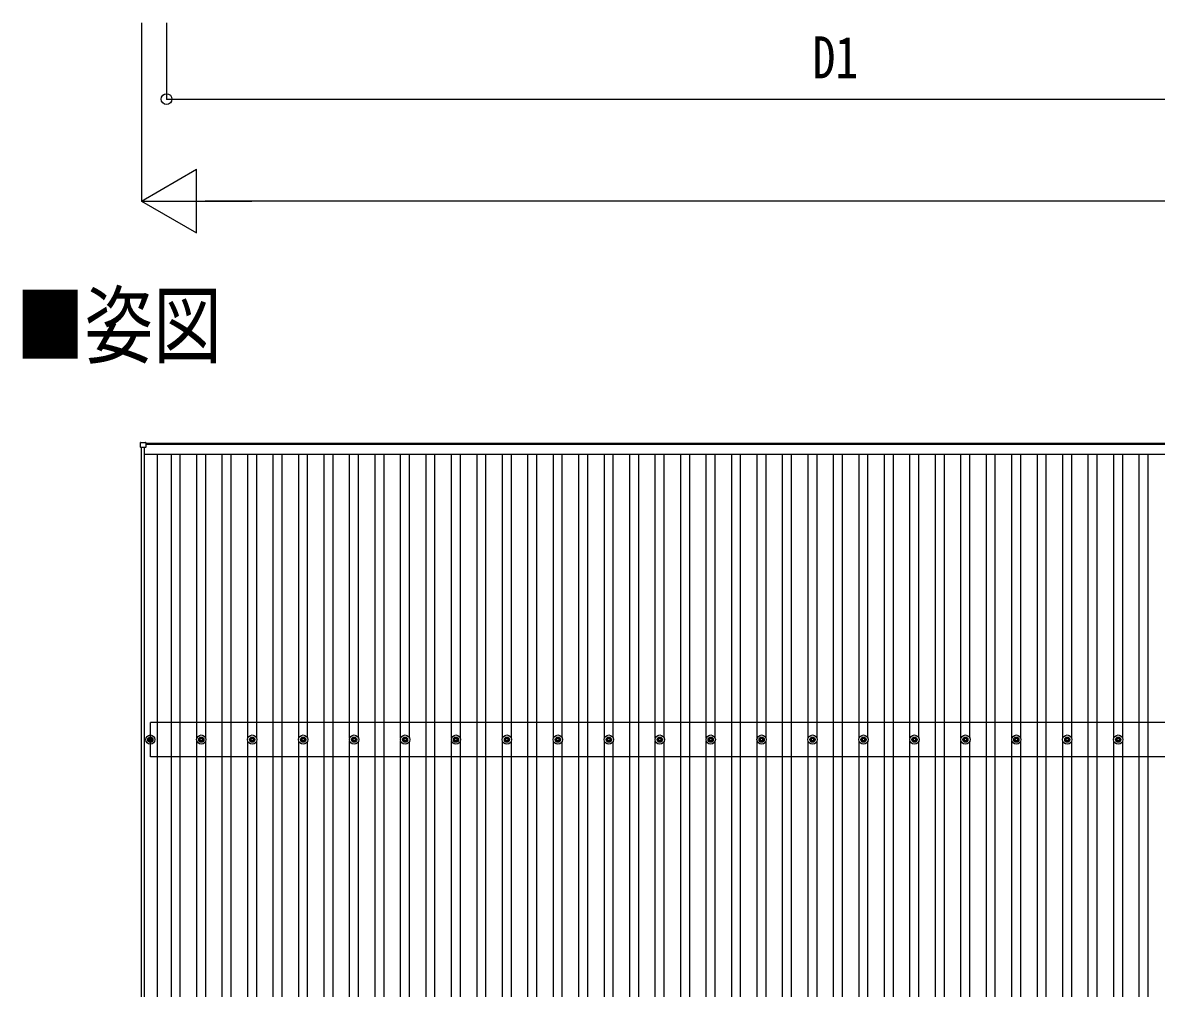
# Model space of a CAD drawing. Units: millimetres, scale not verified. Extents: x -21025 to 21025, y -14850 to 14850.
# Drawn here: x -15754 to -11303, y 3650 to 7439 of the extents above; entities that cross this region are included whole.
import ezdxf
from ezdxf.enums import TextEntityAlignment as Align

# ---------------------------------------------------------------- set-up
doc = ezdxf.new("R2010")
doc.units = ezdxf.units.MM
doc.header["$LTSCALE"] = 60
for name, color, linetype in [('0-2_USER1', 3, 'Continuous'), ('0-5_YKK_13', 4, 'Continuous'), ('0-6_YKK_A1', 4, 'Continuous'), ('0-7_YKK_D', 6, 'Continuous')]:
    doc.layers.add(name, color=color, linetype=linetype)
doc.styles.add('ＭＳ ゴシック', font='')
doc.styles.get('ＭＳ ゴシック').set_extended_font_data('MS Gothic')

msp = doc.modelspace()

# ---------------------------------------------------------------- linework, layer by layer
at = {"layer": '0-5_YKK_13'}
for p, q in [((-15290.7, 5772.81), (-15290.7, 5790.81)), ((-15289.7, 5791.81), (-15271.7, 5791.81)), ((-15270.7, 5790.81), (-15270.7, 5772.81)), ((-15271.7, 5771.81), (-15289.7, 5771.81)), ((-15254.15, 4635.33), (-15254.15, 4630.91)), ((-15250.65, 4635.33), (-15250.65, 4630.91)), ((-15054.15, 4635.33), (-15054.15, 4630.91)), ((-15050.65, 4635.33), (-15050.65, 4630.91)), ((-14854.15, 4635.33), (-14854.15, 4630.91)), ((-14850.65, 4635.33), (-14850.65, 4630.91)), ((-14654.15, 4635.33), (-14654.15, 4630.91)), ((-14650.65, 4635.33), (-14650.65, 4630.91)), ((-14454.15, 4635.33), (-14454.15, 4630.91)), ((-14450.65, 4635.33), (-14450.65, 4630.91)), ((-14254.15, 4635.33), (-14254.15, 4630.91)), ((-14250.65, 4635.33), (-14250.65, 4630.91)), ((-14054.15, 4635.33), (-14054.15, 4630.91)), ((-14050.65, 4635.33), (-14050.65, 4630.91)), ((-13854.15, 4635.33), (-13854.15, 4630.91)), ((-13850.65, 4635.33), (-13850.65, 4630.91)), ((-13654.15, 4635.33), (-13654.15, 4630.91)), ((-13650.65, 4635.33), (-13650.65, 4630.91)), ((-13454.15, 4635.33), (-13454.15, 4630.91)), ((-13450.65, 4635.33), (-13450.65, 4630.91)), ((-13254.15, 4635.33), (-13254.15, 4630.91)), ((-13250.65, 4635.33), (-13250.65, 4630.91)), ((-13054.15, 4635.33), (-13054.15, 4630.91)), ((-13050.65, 4635.33), (-13050.65, 4630.91)), ((-12854.15, 4635.33), (-12854.15, 4630.91)), ((-12850.65, 4635.33), (-12850.65, 4630.91)), ((-12654.15, 4635.33), (-12654.15, 4630.91)), ((-12650.65, 4635.33), (-12650.65, 4630.91)), ((-12454.15, 4635.33), (-12454.15, 4630.91)), ((-12450.65, 4635.33), (-12450.65, 4630.91)), ((-12254.15, 4635.33), (-12254.15, 4630.91)), ((-12250.65, 4635.33), (-12250.65, 4630.91)), ((-12054.15, 4635.33), (-12054.15, 4630.91)), ((-12050.65, 4635.33), (-12050.65, 4630.91)), ((-11854.15, 4635.33), (-11854.15, 4630.91)), ((-11850.65, 4635.33), (-11850.65, 4630.91)), ((-11654.15, 4635.33), (-11654.15, 4630.91)), ((-11650.65, 4635.33), (-11650.65, 4630.91)), ((-11454.15, 4635.33), (-11454.15, 4630.91)), ((-11450.65, 4635.33), (-11450.65, 4630.91)), ((-15262.4, 4627.08), (-15257.98, 4627.08)), ((-15262.4, 4623.58), (-15257.98, 4623.58)), ((-15254.15, 4619.75), (-15254.15, 4615.33)), ((-15250.65, 4619.75), (-15250.65, 4615.33)), ((-15246.82, 4627.08), (-15242.4, 4627.08)), ((-15246.82, 4623.58), (-15242.4, 4623.58)), ((-15062.4, 4627.08), (-15057.98, 4627.08)), ((-15062.4, 4623.58), (-15057.98, 4623.58)), ((-15054.15, 4619.75), (-15054.15, 4615.33)), ((-15050.65, 4619.75), (-15050.65, 4615.33)), ((-15046.82, 4627.08), (-15042.4, 4627.08)), ((-15046.82, 4623.58), (-15042.4, 4623.58)), ((-14862.4, 4627.08), (-14857.99, 4627.08)), ((-14862.4, 4623.58), (-14857.99, 4623.58)), ((-14854.15, 4619.75), (-14854.15, 4615.33)), ((-14850.65, 4619.75), (-14850.65, 4615.33)), ((-14846.82, 4627.08), (-14842.41, 4627.08)), ((-14846.82, 4623.58), (-14842.41, 4623.58)), ((-14662.4, 4627.08), (-14657.99, 4627.08)), ((-14662.4, 4623.58), (-14657.99, 4623.58)), ((-14654.15, 4619.75), (-14654.15, 4615.33)), ((-14650.65, 4619.75), (-14650.65, 4615.33)), ((-14646.82, 4627.08), (-14642.41, 4627.08)), ((-14646.82, 4623.58), (-14642.41, 4623.58)), ((-14462.4, 4627.08), (-14457.99, 4627.08)), ((-14462.4, 4623.58), (-14457.99, 4623.58)), ((-14454.15, 4619.75), (-14454.15, 4615.33)), ((-14450.65, 4619.75), (-14450.65, 4615.33)), ((-14446.82, 4627.08), (-14442.41, 4627.08)), ((-14446.82, 4623.58), (-14442.41, 4623.58)), ((-14262.4, 4627.08), (-14257.99, 4627.08)), ((-14262.4, 4623.58), (-14257.99, 4623.58)), ((-14254.15, 4619.75), (-14254.15, 4615.33)), ((-14250.65, 4619.75), (-14250.65, 4615.33)), ((-14246.82, 4627.08), (-14242.41, 4627.08)), ((-14246.82, 4623.58), (-14242.41, 4623.58)), ((-14062.4, 4627.08), (-14057.99, 4627.08)), ((-14062.4, 4623.58), (-14057.99, 4623.58)), ((-14054.15, 4619.75), (-14054.15, 4615.33)), ((-14050.65, 4619.75), (-14050.65, 4615.33)), ((-14046.82, 4627.08), (-14042.41, 4627.08)), ((-14046.82, 4623.58), (-14042.41, 4623.58)), ((-13862.4, 4627.08), (-13857.99, 4627.08)), ((-13862.4, 4623.58), (-13857.99, 4623.58)), ((-13854.15, 4619.75), (-13854.15, 4615.33)), ((-13850.65, 4619.75), (-13850.65, 4615.33)), ((-13846.82, 4627.08), (-13842.41, 4627.08)), ((-13846.82, 4623.58), (-13842.41, 4623.58)), ((-13662.4, 4627.08), (-13657.99, 4627.08)), ((-13662.4, 4623.58), (-13657.99, 4623.58)), ((-13654.15, 4619.75), (-13654.15, 4615.33)), ((-13650.65, 4619.75), (-13650.65, 4615.33)), ((-13646.82, 4627.08), (-13642.41, 4627.08)), ((-13646.82, 4623.58), (-13642.41, 4623.58)), ((-13462.4, 4627.08), (-13457.99, 4627.08)), ((-13462.4, 4623.58), (-13457.99, 4623.58)), ((-13454.15, 4619.75), (-13454.15, 4615.33)), ((-13450.65, 4619.75), (-13450.65, 4615.33)), ((-13446.82, 4627.08), (-13442.41, 4627.08)), ((-13446.82, 4623.58), (-13442.41, 4623.58)), ((-13262.4, 4627.08), (-13257.99, 4627.08)), ((-13262.4, 4623.58), (-13257.99, 4623.58)), ((-13254.15, 4619.75), (-13254.15, 4615.33)), ((-13250.65, 4619.75), (-13250.65, 4615.33)), ((-13246.82, 4627.08), (-13242.41, 4627.08)), ((-13246.82, 4623.58), (-13242.41, 4623.58)), ((-13062.4, 4627.08), (-13057.99, 4627.08)), ((-13062.4, 4623.58), (-13057.99, 4623.58)), ((-13054.15, 4619.75), (-13054.15, 4615.33)), ((-13050.65, 4619.75), (-13050.65, 4615.33)), ((-13046.82, 4627.08), (-13042.41, 4627.08)), ((-13046.82, 4623.58), (-13042.41, 4623.58)), ((-12862.4, 4627.08), (-12857.99, 4627.08)), ((-12862.4, 4623.58), (-12857.99, 4623.58)), ((-12854.15, 4619.75), (-12854.15, 4615.33)), ((-12850.65, 4619.75), (-12850.65, 4615.33)), ((-12846.82, 4627.08), (-12842.41, 4627.08)), ((-12846.82, 4623.58), (-12842.41, 4623.58)), ((-12662.4, 4627.08), (-12657.99, 4627.08)), ((-12662.4, 4623.58), (-12657.99, 4623.58)), ((-12654.15, 4619.75), (-12654.15, 4615.33)), ((-12650.65, 4619.75), (-12650.65, 4615.33)), ((-12646.82, 4627.08), (-12642.41, 4627.08)), ((-12646.82, 4623.58), (-12642.41, 4623.58)), ((-12462.4, 4627.08), (-12457.99, 4627.08)), ((-12462.4, 4623.58), (-12457.99, 4623.58)), ((-12454.15, 4619.75), (-12454.15, 4615.33)), ((-12450.65, 4619.75), (-12450.65, 4615.33)), ((-12446.82, 4627.08), (-12442.41, 4627.08)), ((-12446.82, 4623.58), (-12442.41, 4623.58)), ((-12262.4, 4627.08), (-12257.99, 4627.08)), ((-12262.4, 4623.58), (-12257.99, 4623.58)), ((-12254.15, 4619.75), (-12254.15, 4615.33)), ((-12250.65, 4619.75), (-12250.65, 4615.33)), ((-12246.82, 4627.08), (-12242.41, 4627.08)), ((-12246.82, 4623.58), (-12242.41, 4623.58)), ((-12062.4, 4627.08), (-12057.99, 4627.08)), ((-12062.4, 4623.58), (-12057.99, 4623.58)), ((-12054.15, 4619.75), (-12054.15, 4615.33)), ((-12050.65, 4619.75), (-12050.65, 4615.33)), ((-12046.82, 4627.08), (-12042.41, 4627.08)), ((-12046.82, 4623.58), (-12042.41, 4623.58)), ((-11862.4, 4627.08), (-11857.99, 4627.08)), ((-11862.4, 4623.58), (-11857.99, 4623.58)), ((-11854.15, 4619.75), (-11854.15, 4615.33)), ((-11850.65, 4619.75), (-11850.65, 4615.33)), ((-11846.82, 4627.08), (-11842.41, 4627.08)), ((-11846.82, 4623.58), (-11842.41, 4623.58)), ((-11662.4, 4627.08), (-11657.99, 4627.08)), ((-11662.4, 4623.58), (-11657.99, 4623.58)), ((-11654.15, 4619.75), (-11654.15, 4615.33)), ((-11650.65, 4619.75), (-11650.65, 4615.33)), ((-11646.82, 4627.08), (-11642.41, 4627.08)), ((-11646.82, 4623.58), (-11642.41, 4623.58)), ((-11462.4, 4627.08), (-11457.99, 4627.08)), ((-11462.4, 4623.58), (-11457.99, 4623.58)), ((-11454.15, 4619.75), (-11454.15, 4615.33)), ((-11450.65, 4619.75), (-11450.65, 4615.33)), ((-11446.82, 4627.08), (-11442.41, 4627.08)), ((-11446.82, 4623.58), (-11442.41, 4623.58))]:
    msp.add_line(p, q, dxfattribs=at)
for centre, radius in [((-15252.4, 4625.33), 18.25), ((-15252.4, 4625.33), 10.15), ((-15252.4, 4625.33), 5.85), ((-15252.4, 4625.33), 5.25), ((-15052.4, 4625.33), 18.25), ((-15052.4, 4625.33), 10.15), ((-15052.4, 4625.33), 5.85), ((-15052.4, 4625.33), 5.25), ((-14852.4, 4625.33), 18.25), ((-14852.4, 4625.33), 10.15), ((-14852.4, 4625.33), 5.85), ((-14852.4, 4625.33), 5.25), ((-14652.4, 4625.33), 18.25), ((-14652.4, 4625.33), 10.15), ((-14652.4, 4625.33), 5.85), ((-14652.4, 4625.33), 5.25), ((-14452.4, 4625.33), 18.25), ((-14452.4, 4625.33), 10.15), ((-14452.4, 4625.33), 5.85), ((-14452.4, 4625.33), 5.25), ((-14252.4, 4625.33), 18.25), ((-14252.4, 4625.33), 10.15), ((-14252.4, 4625.33), 5.85), ((-14252.4, 4625.33), 5.25), ((-14052.4, 4625.33), 18.25), ((-14052.4, 4625.33), 10.15), ((-14052.4, 4625.33), 5.85), ((-14052.4, 4625.33), 5.25), ((-13852.4, 4625.33), 18.25), ((-13852.4, 4625.33), 10.15), ((-13852.4, 4625.33), 5.85), ((-13852.4, 4625.33), 5.25), ((-13652.4, 4625.33), 18.25), ((-13652.4, 4625.33), 10.15), ((-13652.4, 4625.33), 5.85), ((-13652.4, 4625.33), 5.25), ((-13452.4, 4625.33), 18.25), ((-13452.4, 4625.33), 10.15), ((-13452.4, 4625.33), 5.85), ((-13452.4, 4625.33), 5.25), ((-13252.4, 4625.33), 18.25), ((-13252.4, 4625.33), 10.15), ((-13252.4, 4625.33), 5.85), ((-13252.4, 4625.33), 5.25), ((-13052.4, 4625.33), 18.25), ((-13052.4, 4625.33), 10.15), ((-13052.4, 4625.33), 5.85), ((-13052.4, 4625.33), 5.25), ((-12852.4, 4625.33), 18.25), ((-12852.4, 4625.33), 10.15), ((-12852.4, 4625.33), 5.85), ((-12852.4, 4625.33), 5.25), ((-12652.4, 4625.33), 18.25), ((-12652.4, 4625.33), 10.15), ((-12652.4, 4625.33), 5.85), ((-12652.4, 4625.33), 5.25), ((-12452.4, 4625.33), 18.25), ((-12452.4, 4625.33), 10.15), ((-12452.4, 4625.33), 5.85), ((-12452.4, 4625.33), 5.25), ((-12252.4, 4625.33), 18.25), ((-12252.4, 4625.33), 10.15), ((-12252.4, 4625.33), 5.85), ((-12252.4, 4625.33), 5.25), ((-12052.4, 4625.33), 18.25), ((-12052.4, 4625.33), 10.15), ((-12052.4, 4625.33), 5.85), ((-12052.4, 4625.33), 5.25), ((-11852.4, 4625.33), 18.25), ((-11852.4, 4625.33), 10.15), ((-11852.4, 4625.33), 5.85), ((-11852.4, 4625.33), 5.25), ((-11652.4, 4625.33), 18.25), ((-11652.4, 4625.33), 10.15), ((-11652.4, 4625.33), 5.85), ((-11652.4, 4625.33), 5.25), ((-11452.4, 4625.33), 18.25), ((-11452.4, 4625.33), 10.15), ((-11452.4, 4625.33), 5.85), ((-11452.4, 4625.33), 5.25)]:
    msp.add_circle(centre, radius, dxfattribs=at)
for centre, start, end in [((-15289.7, 5790.81), 90, 180), ((-15271.7, 5790.81), 0, 90), ((-15289.7, 5772.81), 180, 270), ((-15271.7, 5772.81), 270, 0)]:
    msp.add_arc(centre, 1, start, end, dxfattribs=at)
at = {"layer": '0-6_YKK_A1'}
for p, q in [((-15270.7, 5788.51), (-9862.4, 5788.51)), ((-15287.4, 373.39), (-15287.4, 5771.81)), ((-15275.4, 373.39), (-15275.4, 5771.81)), ((-15275.4, 5745.72), (-9877.4, 5745.72)), ((-9877.4, 5783.73), (-15270.7, 5783.73)), ((-15225.9, 5745.72), (-15225.9, 404.71)), ((-15169.9, 404.71), (-15169.9, 5745.72)), ((-15134.9, 404.71), (-15134.9, 5745.72)), ((-15069.9, 4630.51), (-15069.9, 5745.72)), ((-15034.9, 4630.51), (-15034.9, 5745.72)), ((-14969.9, 404.71), (-14969.9, 5745.72)), ((-14934.9, 404.71), (-14934.9, 5745.72)), ((-14869.9, 4630.52), (-14869.9, 5745.72)), ((-14834.9, 4630.5), (-14834.9, 5745.72)), ((-14769.9, 404.71), (-14769.9, 5745.72)), ((-14734.9, 404.71), (-14734.9, 5745.72)), ((-14669.9, 4630.52), (-14669.9, 5745.72)), ((-14634.9, 4630.5), (-14634.9, 5745.72)), ((-14569.9, 404.71), (-14569.9, 5745.72)), ((-14534.9, 404.71), (-14534.9, 5745.72)), ((-14469.9, 4630.52), (-14469.9, 5745.72)), ((-14434.9, 4630.5), (-14434.9, 5745.72)), ((-14369.9, 404.71), (-14369.9, 5745.72)), ((-14334.9, 404.71), (-14334.9, 5745.72)), ((-14269.9, 4630.52), (-14269.9, 5745.72)), ((-14234.9, 4630.5), (-14234.9, 5745.72)), ((-14169.9, 404.71), (-14169.9, 5745.72)), ((-14134.9, 404.71), (-14134.9, 5745.72)), ((-14069.9, 4630.52), (-14069.9, 5745.72)), ((-14034.9, 4630.5), (-14034.9, 5745.72)), ((-13969.9, 404.71), (-13969.9, 5745.72)), ((-13934.9, 404.71), (-13934.9, 5745.72)), ((-13869.9, 4630.52), (-13869.9, 5745.72)), ((-13834.9, 4630.5), (-13834.9, 5745.72)), ((-13769.9, 404.71), (-13769.9, 5745.72)), ((-13734.9, 404.71), (-13734.9, 5745.72)), ((-13669.9, 4630.52), (-13669.9, 5745.72)), ((-13634.9, 4630.5), (-13634.9, 5745.72)), ((-13569.9, 404.71), (-13569.9, 5745.72)), ((-13534.9, 404.71), (-13534.9, 5745.72)), ((-13469.9, 4630.52), (-13469.9, 5745.72)), ((-13434.9, 4630.5), (-13434.9, 5745.72)), ((-13369.9, 404.71), (-13369.9, 5745.72)), ((-13334.9, 404.71), (-13334.9, 5745.72)), ((-13269.9, 4630.52), (-13269.9, 5745.72)), ((-13234.9, 4630.5), (-13234.9, 5745.72)), ((-13169.9, 404.71), (-13169.9, 5745.72)), ((-13134.9, 404.71), (-13134.9, 5745.72)), ((-13069.9, 4630.52), (-13069.9, 5745.72)), ((-13034.9, 4630.5), (-13034.9, 5745.72)), ((-12969.9, 404.71), (-12969.9, 5745.72)), ((-12934.9, 404.71), (-12934.9, 5745.72)), ((-12869.9, 4630.52), (-12869.9, 5745.72)), ((-12834.9, 4630.5), (-12834.9, 5745.72)), ((-12769.9, 404.71), (-12769.9, 5745.72)), ((-12734.9, 404.71), (-12734.9, 5745.72)), ((-12669.9, 4630.52), (-12669.9, 5745.72)), ((-12634.9, 4630.5), (-12634.9, 5745.72)), ((-12569.9, 404.71), (-12569.9, 5745.72)), ((-12534.9, 404.71), (-12534.9, 5745.72)), ((-12469.9, 4630.52), (-12469.9, 5745.72)), ((-12434.9, 4630.5), (-12434.9, 5745.72)), ((-12369.9, 404.71), (-12369.9, 5745.72)), ((-12334.9, 404.71), (-12334.9, 5745.72)), ((-12269.9, 4630.52), (-12269.9, 5745.72)), ((-12234.9, 4630.5), (-12234.9, 5745.72)), ((-12169.9, 404.71), (-12169.9, 5745.72)), ((-12134.9, 404.71), (-12134.9, 5745.72)), ((-12069.9, 4630.52), (-12069.9, 5745.72)), ((-12034.9, 4630.5), (-12034.9, 5745.72)), ((-11969.9, 404.71), (-11969.9, 5745.72)), ((-11934.9, 404.71), (-11934.9, 5745.72)), ((-11869.9, 4630.52), (-11869.9, 5745.72)), ((-11834.9, 4630.5), (-11834.9, 5745.72)), ((-11769.9, 404.71), (-11769.9, 5745.72)), ((-11734.9, 404.71), (-11734.9, 5745.72)), ((-11669.9, 4630.52), (-11669.9, 5745.72)), ((-11634.9, 4630.5), (-11634.9, 5745.72)), ((-11569.9, 404.71), (-11569.9, 5745.72)), ((-11534.9, 404.71), (-11534.9, 5745.72)), ((-11469.9, 4630.52), (-11469.9, 5745.72)), ((-11434.9, 4630.5), (-11434.9, 5745.72)), ((-11369.9, 404.71), (-11369.9, 5745.72)), ((-11334.9, 404.71), (-11334.9, 5745.72)), ((-6849.65, 4692.33), (-15252.4, 4692.33)), ((-15252.4, 4558.33), (-15252.4, 4692.33)), ((-15069.9, 1530.51), (-15069.9, 4620.15)), ((-15034.9, 1530.51), (-15034.9, 4620.15)), ((-14869.9, 1530.51), (-14869.9, 4620.15)), ((-14834.9, 1530.51), (-14834.9, 4620.16)), ((-14669.9, 1530.51), (-14669.9, 4620.15)), ((-14634.9, 1530.51), (-14634.9, 4620.16)), ((-14469.9, 1530.51), (-14469.9, 4620.15)), ((-14434.9, 1530.51), (-14434.9, 4620.16)), ((-14269.9, 1530.51), (-14269.9, 4620.15)), ((-14234.9, 1530.51), (-14234.9, 4620.16)), ((-14069.9, 1530.51), (-14069.9, 4620.15)), ((-14034.9, 1530.51), (-14034.9, 4620.16)), ((-13869.9, 1530.51), (-13869.9, 4620.15)), ((-13834.9, 1530.51), (-13834.9, 4620.16)), ((-13669.9, 1530.51), (-13669.9, 4620.15)), ((-13634.9, 1530.51), (-13634.9, 4620.16)), ((-13469.9, 1530.51), (-13469.9, 4620.15)), ((-13434.9, 1530.51), (-13434.9, 4620.16)), ((-13269.9, 1530.51), (-13269.9, 4620.15)), ((-13234.9, 1530.51), (-13234.9, 4620.16)), ((-13069.9, 1530.51), (-13069.9, 4620.15)), ((-13034.9, 1530.51), (-13034.9, 4620.16)), ((-12869.9, 1530.51), (-12869.9, 4620.15)), ((-12834.9, 1530.51), (-12834.9, 4620.16)), ((-12669.9, 1530.51), (-12669.9, 4620.15)), ((-12634.9, 1530.51), (-12634.9, 4620.16)), ((-12469.9, 1530.51), (-12469.9, 4620.15)), ((-12434.9, 1530.51), (-12434.9, 4620.16)), ((-12269.9, 1530.51), (-12269.9, 4620.15)), ((-12234.9, 1530.51), (-12234.9, 4620.16)), ((-12069.9, 1530.51), (-12069.9, 4620.15)), ((-12034.9, 1530.51), (-12034.9, 4620.16)), ((-11869.9, 1530.51), (-11869.9, 4620.15)), ((-11834.9, 1530.51), (-11834.9, 4620.16)), ((-11669.9, 1530.51), (-11669.9, 4620.15)), ((-11634.9, 1530.51), (-11634.9, 4620.16)), ((-11469.9, 1530.51), (-11469.9, 4620.15)), ((-11434.9, 1530.51), (-11434.9, 4620.16)), ((-6849.65, 4558.33), (-15252.4, 4558.33))]:
    msp.add_line(p, q, dxfattribs=at)
at = {"layer": '0-7_YKK_D'}
for p, q in [((-15287.4, 7438.51), (-15287.4, 6737.51)), ((-15188.9, 7438.51), (-15188.9, 7137.51)), ((-15188.9, 7138.51), (-9852.4, 7138.51)), ((-15287.4, 6738.51), (-15070.89, 6863.51)), ((-15070.89, 6613.51), (-15070.89, 6863.51)), ((-15287.4, 6738.51), (-15070.89, 6613.51)), ((-15287.4, 6738.51), (-14854.39, 6738.51)), ((-7067.4, 6738.51), (-15037.4, 6738.51))]:
    msp.add_line(p, q, dxfattribs=at)
msp.add_circle((-15188.9, 7138.51), 21.25, dxfattribs=at)

# ---------------------------------------------------------------- texts
at = {"layer": '0-2_USER1', "style": 'ＭＳ ゴシック', "width": 0.8}
msp.add_text('■姿図', height=247.1, dxfattribs=at).set_placement((-15780.65, 6053.42), align=Align.BOTTOM_LEFT)
at = {"layer": '0-7_YKK_D', "style": 'ＭＳ ゴシック', "width": 0.8}
msp.add_text('D1', height=165, dxfattribs=at).set_placement((-12652.65, 7170.51), align=Align.BOTTOM_LEFT)

doc.saveas('drawing.dxf')
